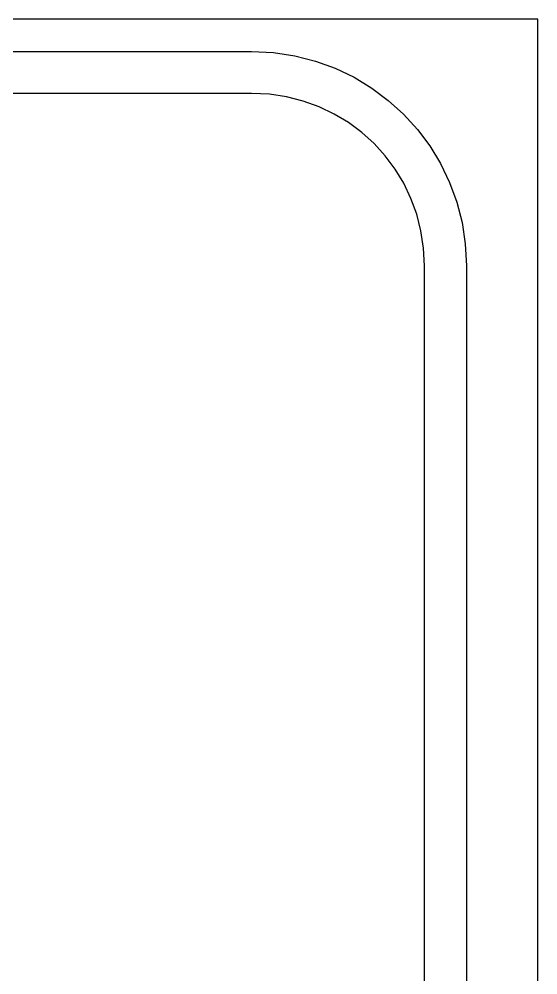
# Model space of a CAD drawing. Extents: x -210 to 599, y -40 to 300.
# Drawn here: x 135.2 to 219.6, y 144.4 to 300 of the extents above; entities that cross this region are included whole.
import ezdxf

# ---------------------------------------------------------------- set-up
doc = ezdxf.new("R2010")
doc.units = 0

msp = doc.modelspace()

# ---------------------------------------------------------------- linework, layer by layer
at = {"layer": 'Layer 1'}
for p, q in [((219.6, 300), (0, 300)), ((219.6, 0.400021), (219.6, 300)), ((46.968, 294.7341), (173.047, 294.7341)), ((173.047, 294.7341), (176.618991, 294.553981)), ((176.618991, 294.553981), (180.087782, 294.025316)), ((180.087782, 294.025316), (183.435816, 293.165637)), ((183.435816, 293.165637), (186.645534, 291.992481)), ((186.645534, 291.992481), (189.699378, 290.523382)), ((189.699378, 290.523382), (192.579788, 288.775875)), ((173.047, 287.914), (46.968, 287.914)), ((175.938255, 287.77026), (173.047, 287.914)), ((192.579788, 288.775875), (195.269206, 286.767494)), ((178.741965, 287.348133), (175.938255, 287.77026)), ((181.444472, 286.661259), (178.741965, 287.348133)), ((184.032116, 285.723278), (181.444472, 286.661259)), ((195.269206, 286.767494), (197.750075, 284.515775)), ((186.491239, 284.547829), (184.032116, 285.723278)), ((188.808183, 283.148553), (186.491239, 284.547829)), ((197.750075, 284.515775), (200.004835, 282.038252)), ((190.96929, 281.539088), (188.808183, 283.148553)), ((200.004835, 282.038252), (202.015928, 279.352459)), ((192.9609, 279.733075), (190.96929, 281.539088)), ((194.769356, 277.744153), (192.9609, 279.733075)), ((202.015928, 279.352459), (203.765795, 276.475933)), ((196.380998, 275.585963), (194.769356, 277.744153)), ((197.782169, 273.272143), (196.380998, 275.585963)), ((203.765795, 276.475933), (205.236878, 273.426206)), ((198.959209, 270.816334), (197.782169, 273.272143)), ((205.236878, 273.426206), (206.411619, 270.220815)), ((199.898461, 268.232176), (198.959209, 270.816334)), ((206.411619, 270.220815), (207.272458, 266.877294)), ((200.586266, 265.533307), (199.898461, 268.232176)), ((207.272458, 266.877294), (207.801838, 263.413177)), ((201.008965, 262.733369), (200.586266, 265.533307)), ((207.801838, 263.413177), (207.9822, 259.846)), ((201.1529, 259.846), (201.008965, 262.733369)), ((201.1529, 49.99995), (201.1529, 259.846)), ((207.9822, 259.846), (207.9822, 50))]:
    msp.add_line(p, q, dxfattribs=at)

doc.saveas('drawing.dxf')
